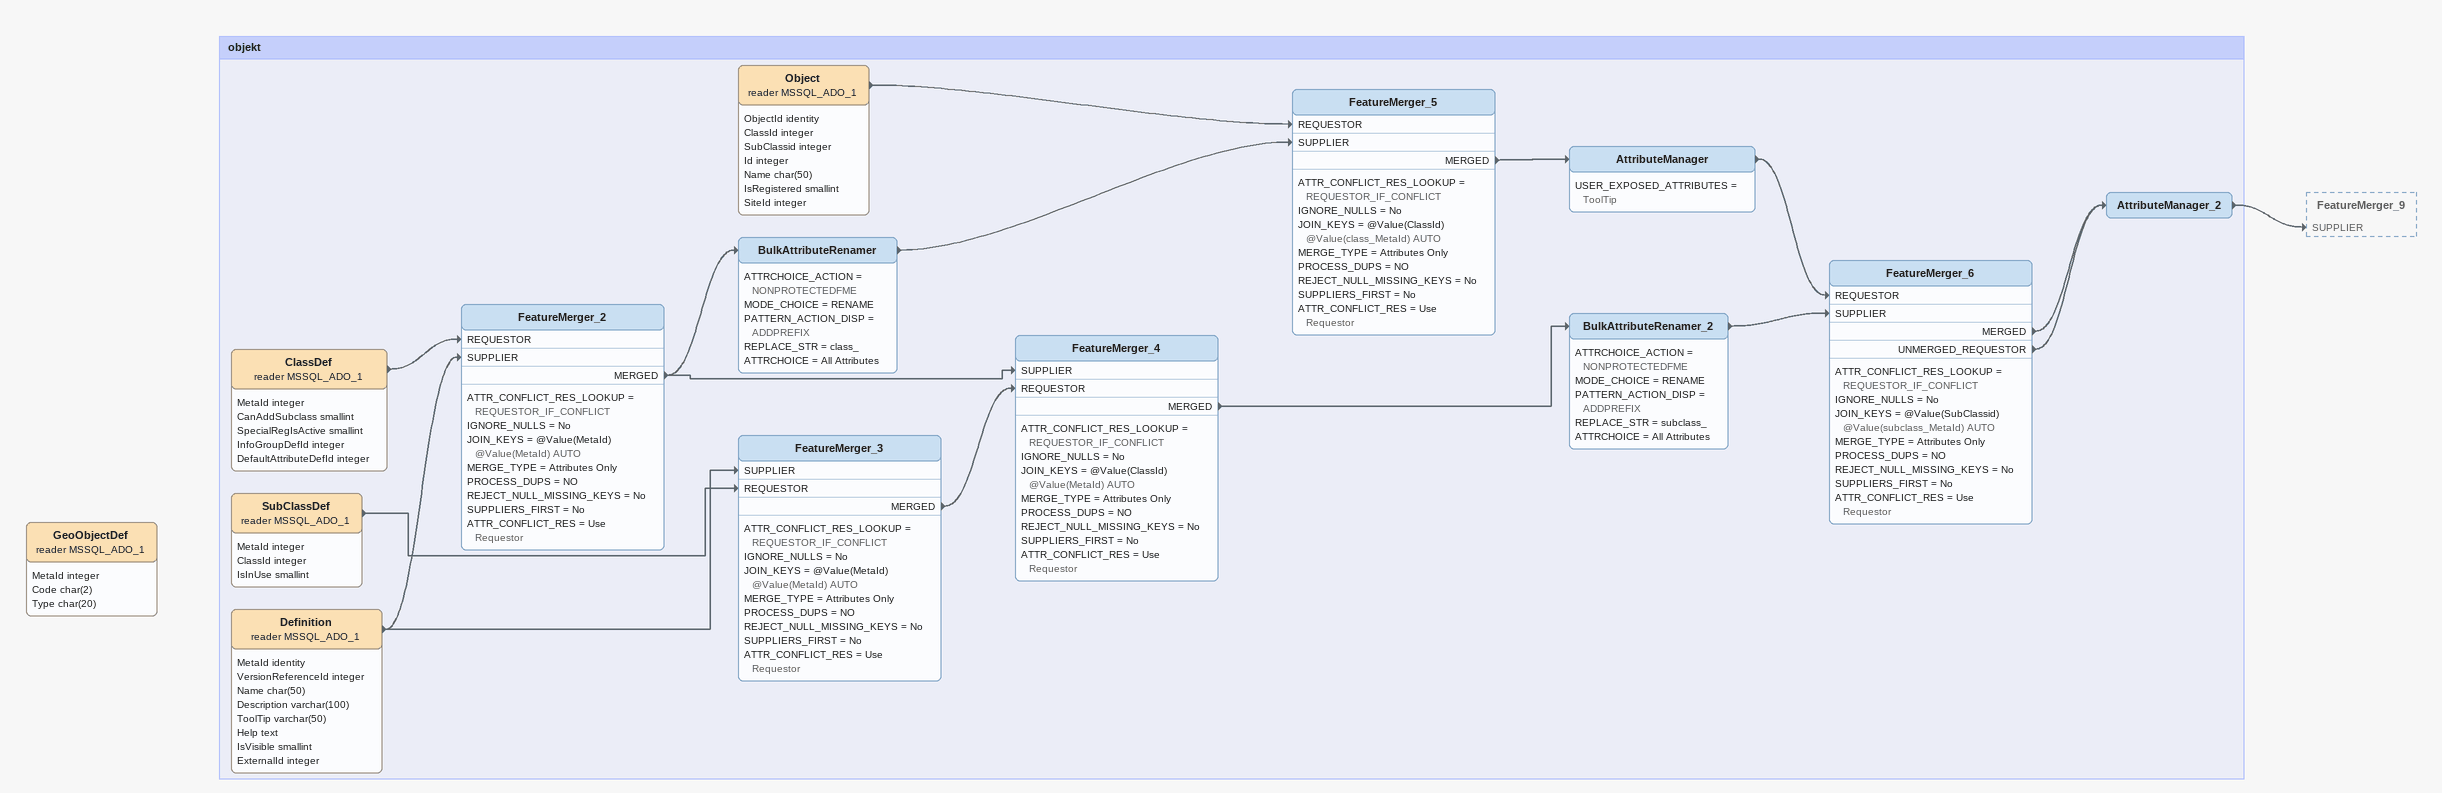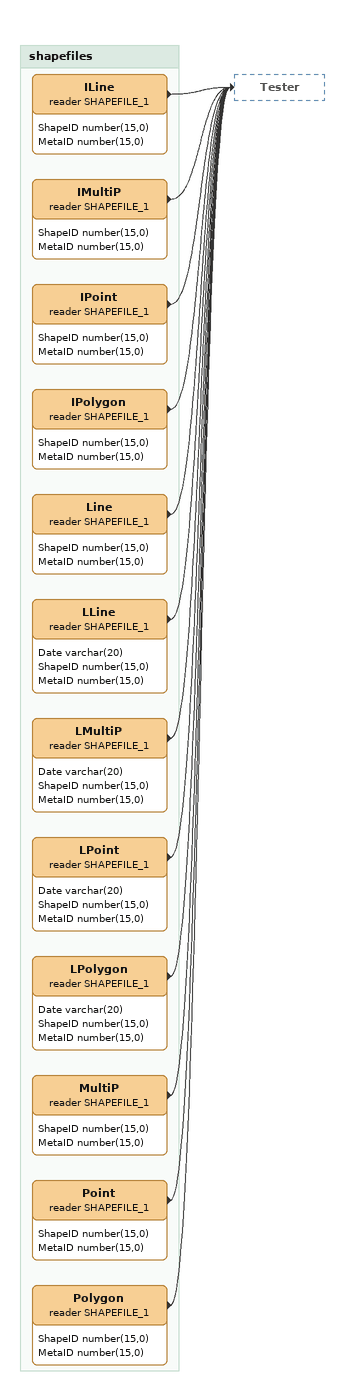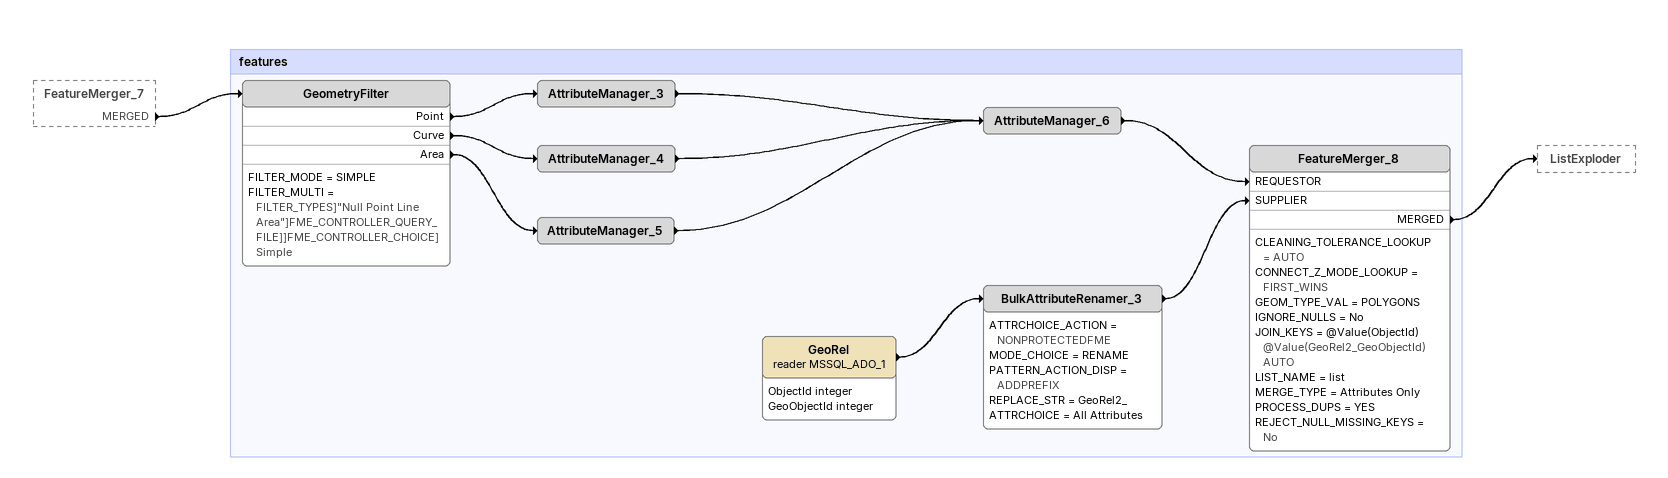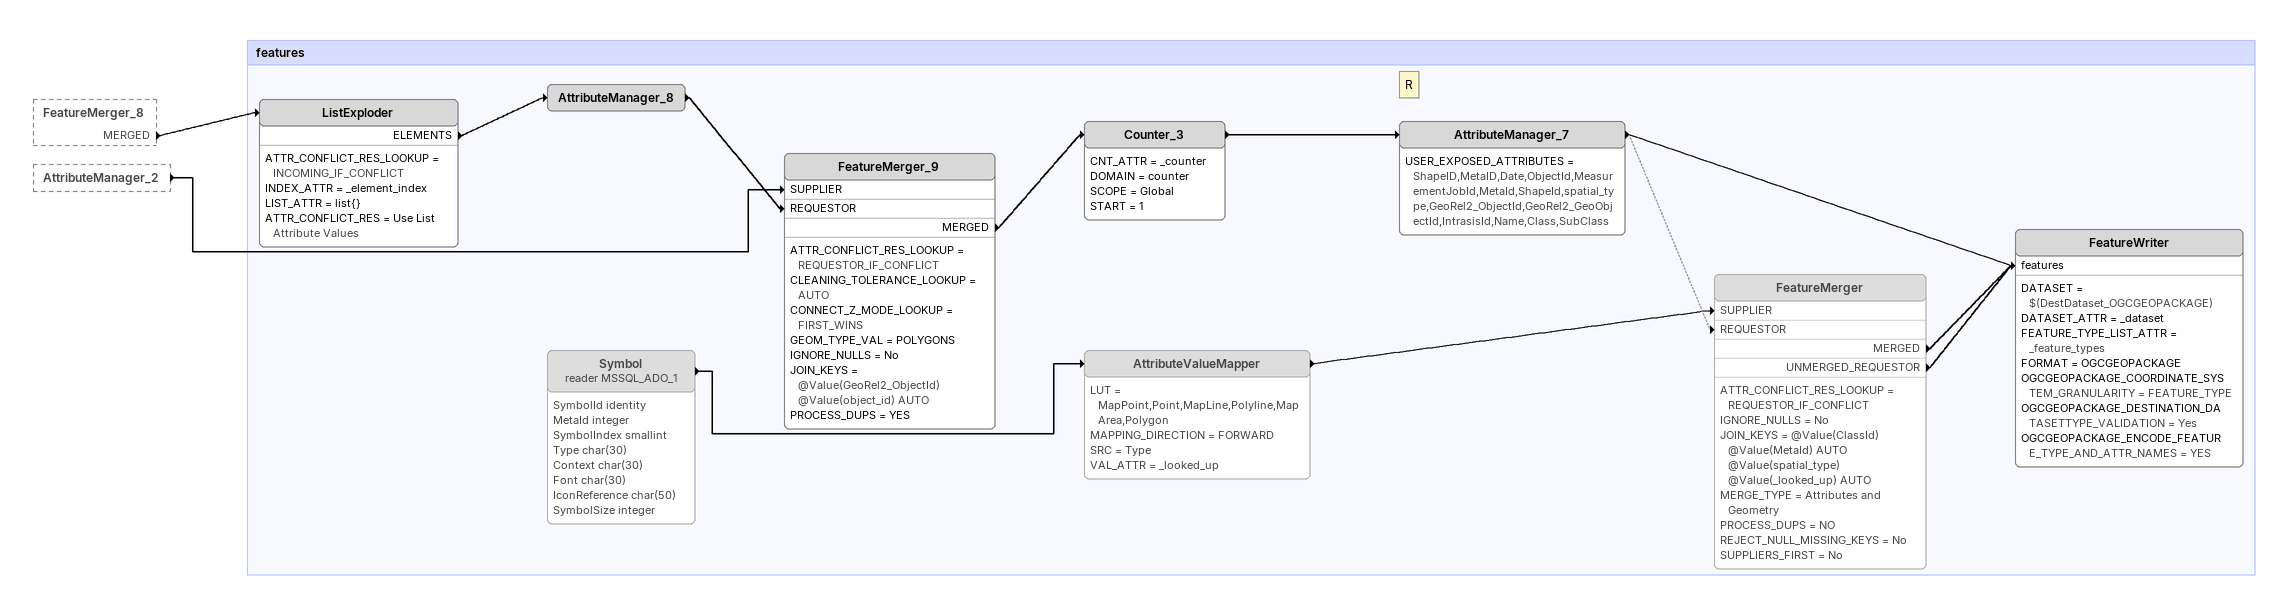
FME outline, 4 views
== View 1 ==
GeoObjectDef (reader MSSQL_ADO_1)
    attributes: MetaId integer, Code char(2), Type char(20)

Bookmark: objekt
ClassDef (reader MSSQL_ADO_1)
    attributes: MetaId integer, CanAddSubclass smallint, SpecialRegIsActive smallint, InfoGroupDefId integer, DefaultAttributeDefId integer
    -> FeatureMerger_2 [REQUESTOR]
SubClassDef (reader MSSQL_ADO_1)
    attributes: MetaId integer, ClassId integer, IsInUse smallint
    -> FeatureMerger_3 [REQUESTOR]
Definition (reader MSSQL_ADO_1)
    attributes: MetaId identity, VersionReferenceId integer, Name char(50), Description varchar(100), ToolTip varchar(50), Help text, IsVisible smallint, ExternalId integer
    -> FeatureMerger_2 [SUPPLIER]
    -> FeatureMerger_3 [SUPPLIER]
FeatureMerger_2
    ATTR_CONFLICT_RES_LOOKUP = REQUESTOR_IF_CONFLICT
    IGNORE_NULLS = No
    JOIN_KEYS = @Value(MetaId) @Value(MetaId) AUTO
    MERGE_TYPE = Attributes Only
    PROCESS_DUPS = NO
    REJECT_NULL_MISSING_KEYS = No
    SUPPLIERS_FIRST = No
    ATTR_CONFLICT_RES = Use Requestor
    MERGED -> FeatureMerger_4 [SUPPLIER]
    MERGED -> BulkAttributeRenamer
BulkAttributeRenamer
    ATTRCHOICE_ACTION = NONPROTECTEDFME
    MODE_CHOICE = RENAME
    PATTERN_ACTION_DISP = ADDPREFIX
    REPLACE_STR = class_
    ATTRCHOICE = All Attributes
    -> FeatureMerger_5 [SUPPLIER]
FeatureMerger_3
    ATTR_CONFLICT_RES_LOOKUP = REQUESTOR_IF_CONFLICT
    IGNORE_NULLS = No
    JOIN_KEYS = @Value(MetaId) @Value(MetaId) AUTO
    MERGE_TYPE = Attributes Only
    PROCESS_DUPS = NO
    REJECT_NULL_MISSING_KEYS = No
    SUPPLIERS_FIRST = No
    ATTR_CONFLICT_RES = Use Requestor
    MERGED -> FeatureMerger_4 [REQUESTOR]
FeatureMerger_4
    ATTR_CONFLICT_RES_LOOKUP = REQUESTOR_IF_CONFLICT
    IGNORE_NULLS = No
    JOIN_KEYS = @Value(ClassId) @Value(MetaId) AUTO
    MERGE_TYPE = Attributes Only
    PROCESS_DUPS = NO
    REJECT_NULL_MISSING_KEYS = No
    SUPPLIERS_FIRST = No
    ATTR_CONFLICT_RES = Use Requestor
    MERGED -> BulkAttributeRenamer_2
BulkAttributeRenamer_2
    ATTRCHOICE_ACTION = NONPROTECTEDFME
    MODE_CHOICE = RENAME
    PATTERN_ACTION_DISP = ADDPREFIX
    REPLACE_STR = subclass_
    ATTRCHOICE = All Attributes
    -> FeatureMerger_6 [SUPPLIER]
Object (reader MSSQL_ADO_1)
    attributes: ObjectId identity, ClassId integer, SubClassid integer, Id integer, Name char(50), IsRegistered smallint, SiteId integer
    -> FeatureMerger_5 [REQUESTOR]
FeatureMerger_5
    ATTR_CONFLICT_RES_LOOKUP = REQUESTOR_IF_CONFLICT
    IGNORE_NULLS = No
    JOIN_KEYS = @Value(ClassId) @Value(class_MetaId) AUTO
    MERGE_TYPE = Attributes Only
    PROCESS_DUPS = NO
    REJECT_NULL_MISSING_KEYS = No
    SUPPLIERS_FIRST = No
    ATTR_CONFLICT_RES = Use Requestor
    MERGED -> AttributeManager
AttributeManager
    USER_EXPOSED_ATTRIBUTES = ToolTip
    -> FeatureMerger_6 [REQUESTOR]
FeatureMerger_6
    ATTR_CONFLICT_RES_LOOKUP = REQUESTOR_IF_CONFLICT
    IGNORE_NULLS = No
    JOIN_KEYS = @Value(SubClassid) @Value(subclass_MetaId) AUTO
    MERGE_TYPE = Attributes Only
    PROCESS_DUPS = NO
    REJECT_NULL_MISSING_KEYS = No
    SUPPLIERS_FIRST = No
    ATTR_CONFLICT_RES = Use Requestor
    MERGED -> AttributeManager_2
    UNMERGED_REQUESTOR -> AttributeManager_2
AttributeManager_2
    -> FeatureMerger_9 [SUPPLIER]

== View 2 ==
Bookmark: shapefiles
ILine (reader SHAPEFILE_1)
    attributes: ShapeID number(15,0), MetaID number(15,0)
    -> Tester
IMultiP (reader SHAPEFILE_1)
    attributes: ShapeID number(15,0), MetaID number(15,0)
    -> Tester
IPoint (reader SHAPEFILE_1)
    attributes: ShapeID number(15,0), MetaID number(15,0)
    -> Tester
IPolygon (reader SHAPEFILE_1)
    attributes: ShapeID number(15,0), MetaID number(15,0)
    -> Tester
Line (reader SHAPEFILE_1)
    attributes: ShapeID number(15,0), MetaID number(15,0)
    -> Tester
LLine (reader SHAPEFILE_1)
    attributes: Date varchar(20), ShapeID number(15,0), MetaID number(15,0)
    -> Tester
LMultiP (reader SHAPEFILE_1)
    attributes: Date varchar(20), ShapeID number(15,0), MetaID number(15,0)
    -> Tester
LPoint (reader SHAPEFILE_1)
    attributes: Date varchar(20), ShapeID number(15,0), MetaID number(15,0)
    -> Tester
LPolygon (reader SHAPEFILE_1)
    attributes: Date varchar(20), ShapeID number(15,0), MetaID number(15,0)
    -> Tester
MultiP (reader SHAPEFILE_1)
    attributes: ShapeID number(15,0), MetaID number(15,0)
    -> Tester
Point (reader SHAPEFILE_1)
    attributes: ShapeID number(15,0), MetaID number(15,0)
    -> Tester
Polygon (reader SHAPEFILE_1)
    attributes: ShapeID number(15,0), MetaID number(15,0)
    -> Tester

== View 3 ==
FeatureMerger_7 [outside]
    MERGED -> GeometryFilter

Bookmark: features
GeometryFilter
    FILTER_MODE = SIMPLE
    FILTER_MULTI = FILTER_TYPES]"Null Point Line Area"]FME_CONTROLLER_QUERY_FILE]]FME_CONTROLLER_CHOICE]Simple
    Point -> AttributeManager_3
    Curve -> AttributeManager_4
    Area -> AttributeManager_5
AttributeManager_3
    -> AttributeManager_6
AttributeManager_4
    -> AttributeManager_6
AttributeManager_5
    -> AttributeManager_6
AttributeManager_6
    -> FeatureMerger_8 [REQUESTOR]
GeoRel (reader MSSQL_ADO_1)
    attributes: ObjectId integer, GeoObjectId integer
    -> BulkAttributeRenamer_3
BulkAttributeRenamer_3
    ATTRCHOICE_ACTION = NONPROTECTEDFME
    MODE_CHOICE = RENAME
    PATTERN_ACTION_DISP = ADDPREFIX
    REPLACE_STR = GeoRel2_
    ATTRCHOICE = All Attributes
    -> FeatureMerger_8 [SUPPLIER]
FeatureMerger_8
    CLEANING_TOLERANCE_LOOKUP = AUTO
    CONNECT_Z_MODE_LOOKUP = FIRST_WINS
    GEOM_TYPE_VAL = POLYGONS
    IGNORE_NULLS = No
    JOIN_KEYS = @Value(ObjectId) @Value(GeoRel2_GeoObjectId) AUTO
    LIST_NAME = list
    MERGE_TYPE = Attributes Only
    PROCESS_DUPS = YES
    REJECT_NULL_MISSING_KEYS = No
    MERGED -> ListExploder

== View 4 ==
FeatureMerger_8 [outside]
    MERGED -> ListExploder
AttributeManager_2 [outside]
    -> FeatureMerger_9 [SUPPLIER]

Bookmark: features
ListExploder
    ATTR_CONFLICT_RES_LOOKUP = INCOMING_IF_CONFLICT
    INDEX_ATTR = _element_index
    LIST_ATTR = list{}
    ATTR_CONFLICT_RES = Use List Attribute Values
    ELEMENTS -> AttributeManager_8
AttributeManager_8
    -> FeatureMerger_9 [REQUESTOR]
FeatureMerger_9
    ATTR_CONFLICT_RES_LOOKUP = REQUESTOR_IF_CONFLICT
    CLEANING_TOLERANCE_LOOKUP = AUTO
    CONNECT_Z_MODE_LOOKUP = FIRST_WINS
    GEOM_TYPE_VAL = POLYGONS
    IGNORE_NULLS = No
    JOIN_KEYS = @Value(GeoRel2_ObjectId) @Value(object_id) AUTO
    PROCESS_DUPS = YES
    MERGED -> Counter_3
Counter_3
    CNT_ATTR = _counter
    DOMAIN = counter
    SCOPE = Global
    START = 1
    -> AttributeManager_7
Note: R
AttributeManager_7
    USER_EXPOSED_ATTRIBUTES = ShapeID,MetaID,Date,ObjectId,MeasurementJobId,MetaId,ShapeId,spatial_type,GeoRel2_ObjectId,GeoRel2_GeoObjectId,IntrasisId,Name,Class,SubClass
    -> FeatureWriter [features]
    -> FeatureMerger [REQUESTOR] [off]
Symbol (reader MSSQL_ADO_1) [off]
    attributes: SymbolId identity, MetaId integer, SymbolIndex smallint, Type char(30), Context char(30), Font char(30), IconReference char(50), SymbolSize integer
    -> AttributeValueMapper
AttributeValueMapper [off]
    LUT = MapPoint,Point,MapLine,Polyline,MapArea,Polygon
    MAPPING_DIRECTION = FORWARD
    SRC = Type
    VAL_ATTR = _looked_up
    -> FeatureMerger [SUPPLIER]
FeatureMerger [off]
    ATTR_CONFLICT_RES_LOOKUP = REQUESTOR_IF_CONFLICT
    IGNORE_NULLS = No
    JOIN_KEYS = @Value(ClassId) @Value(MetaId) AUTO @Value(spatial_type) @Value(_looked_up) AUTO
    MERGE_TYPE = Attributes and Geometry
    PROCESS_DUPS = NO
    REJECT_NULL_MISSING_KEYS = No
    SUPPLIERS_FIRST = No
    MERGED -> FeatureWriter [features]
    UNMERGED_REQUESTOR -> FeatureWriter [features]
FeatureWriter
    DATASET = $(DestDataset_OGCGEOPACKAGE)
    DATASET_ATTR = _dataset
    FEATURE_TYPE_LIST_ATTR = _feature_types
    FORMAT = OGCGEOPACKAGE
    OGCGEOPACKAGE_COORDINATE_SYSTEM_GRANULARITY = FEATURE_TYPE
    OGCGEOPACKAGE_DESTINATION_DATASETTYPE_VALIDATION = Yes
    OGCGEOPACKAGE_ENCODE_FEATURE_TYPE_AND_ATTR_NAMES = YES
